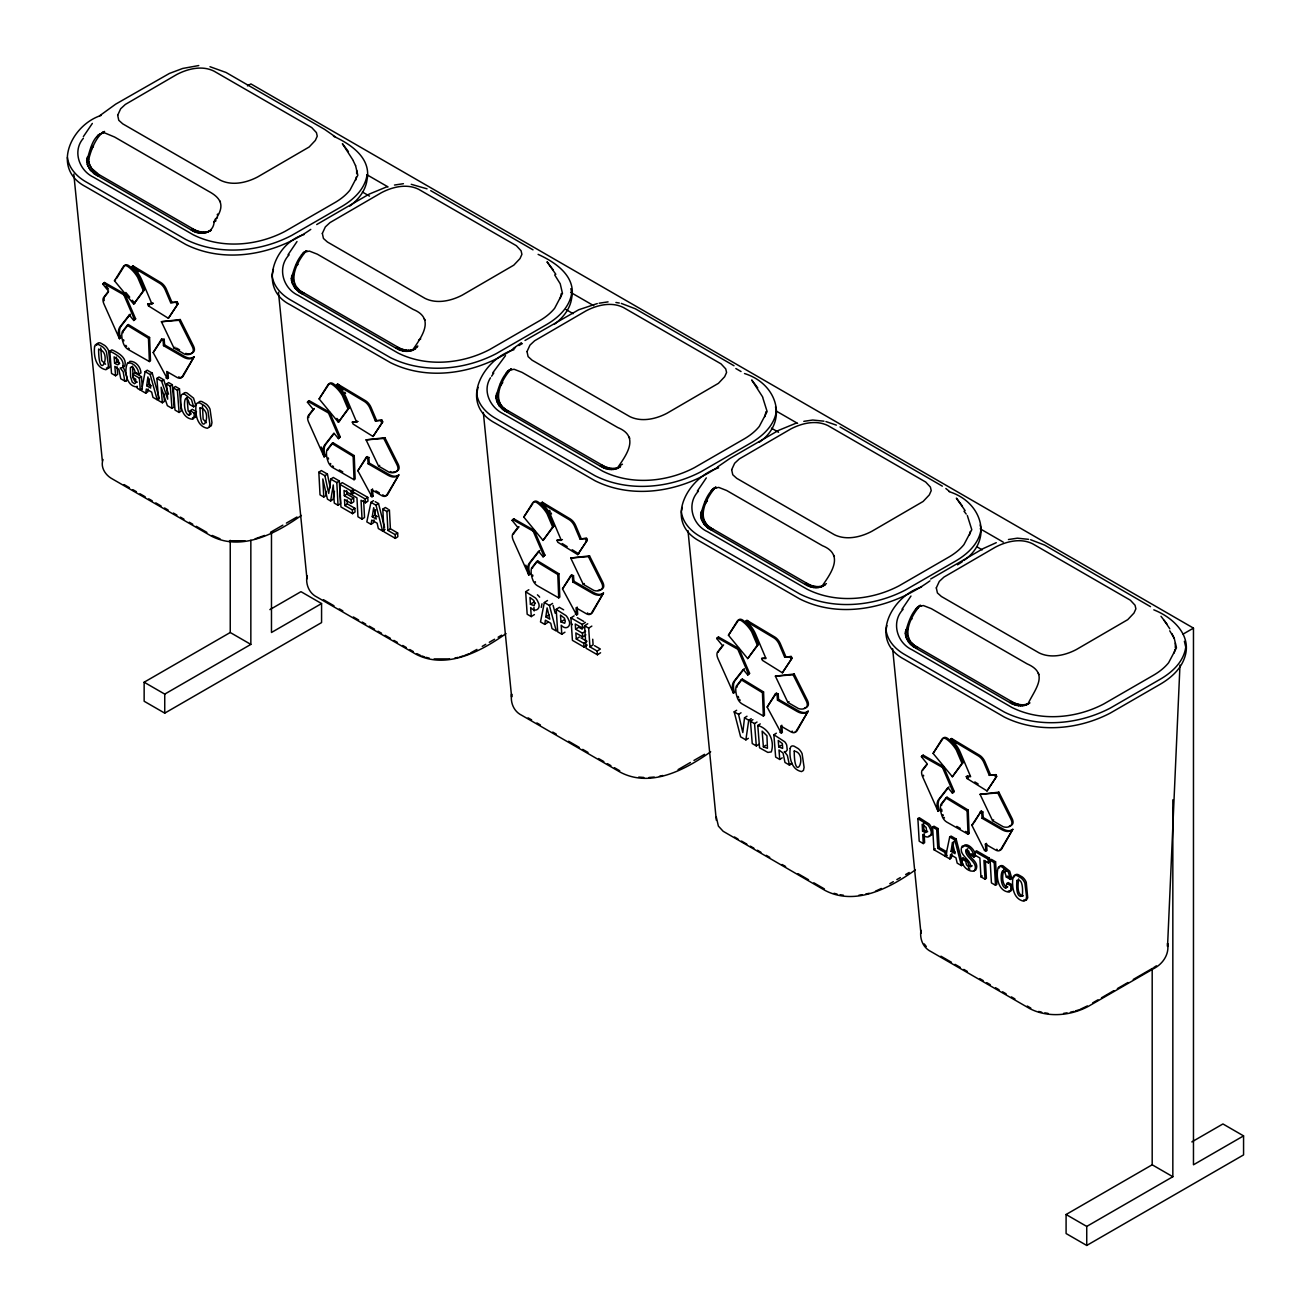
<?xml version="1.0" encoding="UTF-8"?>
<svg xmlns="http://www.w3.org/2000/svg" width="1311" height="1311" viewBox="0 0 1311 1311"><rect width="100%" height="100%" fill="white"/><g stroke="black" fill="none" stroke-linecap="round" stroke-linejoin="round"><path stroke-width="1.5" d="M356.658 173.724L356.69 170.43M915.324 869.93C890.48 887.613 855.69 906.409 825.209 890.513L723.164 831.289L718.395 826.11L716.298 817.114M1175.328 647.995L1175.328 643.062M542 603.797L541.263 607.403M1008.225 891.103L1011.486 890.611L1012.338 884.958L1008.241 882.582L1006.881 883.483L1005.652 888.104C997.884 885.81 1001.62 858.721 1006.34 877.043L1010.437 879.402L1011.797 878.517L1009.716 871.143L1003.013 865.85A7.424 3.999 56.9 0 0 999.506 866.8L999.015 868.161M1012.338 884.958L1010.961 885.843L1010.634 890.513L1009.355 892.119C998.032 891.562 995.721 876.453 998.146 867.685A7.424 3.999 56.9 0 1 1001.653 866.735L1008.356 872.028L1010.437 879.402M1179.982 665.021L1167.544 946.427L1167.56 943.33C1169.609 954.08 1162.923 963.978 1153.533 968.714L1088.212 1006.438C1070.595 1015.828 1047.948 1017.91 1029.872 1008.667L931.105 951.655C923.026 947.771 919.486 938.823 920.961 930.269L920.945 933.366L892.644 648.798M86.657 160.565C90.18 151.404 92.36 133.607 104.733 132.919L114.631 137.049L208.465 191.226C223.116 199.059 224.574 207.4 214.152 221.346C213.824 233.981 199.452 235.98 191.127 229.917L94.408 173.904L90.049 169.758L87.526 165.088L86.657 160.565L88.689 159.401C91.147 149.683 95.408 138.491 103.127 131.854M291.304 278.735C294.057 268.919 297.417 256.497 306.495 250.696C296.614 261.61 285.29 284.176 303.775 292.845L397.626 347.022C402.985 350.299 410.277 351.758 415.931 348.365C410.081 352.954 401.756 351.823 395.791 348.087L299.055 292.074L294.713 287.928L292.189 283.258L291.304 278.735L293.336 277.555M495.968 396.889C498.721 387.089 502.08 374.651 511.143 368.866C501.277 379.78 489.937 402.33 508.439 411.015L602.273 465.192C607.649 468.469 614.941 469.928 620.595 466.519C614.728 471.124 606.419 469.961 600.454 466.241L503.719 410.228L499.36 406.082L496.836 401.412L495.968 396.889L498 395.709M700.631 515.043C703.384 505.243 706.727 492.821 715.806 487.02C705.941 497.934 694.601 520.5 713.102 529.169L806.937 583.346C812.312 586.623 819.604 588.082 825.242 584.673C819.391 589.278 811.067 588.131 805.101 584.395L708.382 528.382L704.023 524.236L701.5 519.566L700.631 515.043L702.663 513.879M905.278 633.197C908.031 623.397 911.391 610.975 920.469 605.174C910.604 616.088 899.264 638.654 917.749 647.323L1011.6 701.5C1016.959 704.777 1024.252 706.236 1029.905 702.843C1024.055 707.399 1015.746 706.301 1009.765 702.565L913.03 646.552L908.687 642.39L906.163 637.736L905.278 633.197L907.31 632.033M187.014 397.741L188.161 410.933L191.209 413.883L189.112 415.308C181.459 413.047 184.572 386.401 189.587 404.444L193.651 406.787L195.749 405.378L193.553 398.118L186.85 392.874A7.374 3.884 55.9 0 0 183.425 393.792M100.718 347.907L101.701 360.607L105.552 364.196M746.991 716.232L744.517 717.805L742.813 732.57L738.552 714.364L734.176 711.84L736.651 710.267M146.734 385.762L147.914 376.912L150.683 388.04L146.734 385.762L148.831 384.352L149.536 379.043M145.75 393.185L146.308 389.023L151.666 392.12L152.961 397.348L157.205 399.789L159.286 398.38L152.24 373.111L147.225 370.21L145.128 371.619L141.506 390.744L145.75 393.185L147.832 391.76L148.209 389.006M132.477 366.146L133.296 378.404L134.951 381.452L137.311 382.14M545.835 616.858L547.113 607.894L549.801 619.153L545.835 616.858L548.998 614.826M326.062 491.379L326.259 495.394L323.768 497.033L322.817 478.941L327.439 499.147L330.618 500.982L333.273 484.972L334.272 503.096L338.025 505.259L340.516 503.621L339.32 480.957L333.273 477.466L330.782 479.105L328.7 493.428L324.899 475.713L318.835 472.206L321.326 470.567L327.406 474.074L330.306 487.823M544.753 624.38L545.376 620.169L550.767 623.282L552.029 628.575L556.29 631.033L549.407 605.453L544.344 602.536L540.493 621.922L544.753 624.38L547.916 622.348M734.176 711.84L740.617 736.848L745.861 739.879L748.745 720.247L751.219 718.674M951.065 851.363L952.442 842.334L955.031 853.658L951.065 851.363L952.425 850.478L953.802 841.449M372.258 516.747L373.684 507.701L376.241 519.041L372.258 516.747L374.766 515.108L375.618 509.684M949.901 858.934L950.573 854.706L951.933 853.805L951.278 858.049L949.901 858.934L945.641 856.476L949.705 836.975L951.081 836.09L956.129 839.007L962.798 864.703L961.438 865.588L957.177 863.13L955.965 857.82L950.573 854.706M373.471 500.671L370.98 502.326L366.818 521.893L371.062 524.351L371.75 520.09L377.142 523.204L378.338 528.546L382.599 531.004L385.09 529.349M374.028 519.861L373.569 522.696L371.062 524.351M334.436 491.33L333.109 499.344L330.618 500.982M962.766 847.316C965.584 840.122 975.859 850.118 975.286 855.509M217.626 214.054L217.2 214.857M303.742 252.286L309.396 251.089L317.328 254.187L413.129 309.396C435.531 318.475 421.634 337.058 412.326 350.398M508.389 370.456L514.059 369.243L521.991 372.34L617.792 427.55C640.178 436.645 626.297 455.212 616.989 468.551M713.053 488.61L718.723 487.397L726.638 490.494L822.439 545.704C844.743 554.684 830.928 573.431 821.653 586.705M917.716 606.764L923.37 605.551L931.302 608.648L1027.103 663.858C1049.406 673.493 1035.329 688.717 1027.873 704.007M355.56 180.328L356.297 177.001M560.223 298.498L561.321 293.533M764.87 416.652L765.968 411.687M969.534 534.806L970.271 531.463M1174.197 652.976L1174.935 649.633M367.047 174.969C364.95 189.03 353.691 199.501 342.007 206.368L291.697 235.423C259.611 252.22 218.691 255.891 185.736 239.454L85.477 181.573C76.628 176.379 68.811 168.054 67.435 157.517M571.711 293.123C569.613 307.2 558.355 317.672 546.671 324.522L496.361 353.577C464.274 370.374 423.338 374.061 390.399 357.624L290.141 299.727C281.291 294.533 273.458 286.208 272.098 275.687M776.374 411.277C774.277 425.354 763.002 435.826 751.318 442.692L701.008 471.731C668.938 488.528 628.002 492.215 595.063 475.778L494.804 417.898C485.955 412.703 478.122 404.378 476.745 393.841M981.038 529.431C979.006 543.557 967.633 553.963 955.981 560.846L905.672 589.884C873.601 606.698 832.665 610.369 799.726 593.932L699.451 536.052C690.602 530.857 682.785 522.532 681.409 511.995M103.028 459.505C100.128 467.388 105.617 475.418 112.467 479.007L211.235 536.035C241.716 551.931 276.49 533.135 301.35 515.452M272.098 274.966L273.409 269.197M476.762 393.12L478.056 387.351M681.409 511.274L682.277 507.439M886.072 629.444L886.941 625.593M220.428 201.894L219.625 200.714M425.092 320.064L424.272 318.868M629.755 438.218L628.936 437.022M834.419 556.372L833.599 555.192M1039.066 674.542L1038.263 673.346M96.686 345.301L97.145 343.974A7.374 3.884 55.9 0 1 100.57 343.056L104.683 345.432A7.374 3.884 55.9 0 1 108.567 350.561L110.321 365.851L109.075 368.014L106.42 367.998M1014.255 876.961L1014.747 875.601A7.424 3.999 56.9 0 1 1018.254 874.65L1022.383 877.026A7.424 3.999 56.9 0 1 1026.251 882.237L1027.726 897.789L1026.415 900.002L1023.711 900.018M202.451 405.82L203.139 419.176L206.384 422.732M490.478 377.814C482.169 390.662 490.052 407.229 502.818 413.522L602.634 471.141C631.165 485.447 666.66 482.235 694.437 467.65L744.238 438.89A76.562 44.197 0 0 0 759.298 426.419L767.132 411.556L762.658 397.331M128.478 363.213L129.855 361.295C135.787 360.984 140.719 367.178 140.949 372.881L138.851 374.291L134.967 372.045C135.033 370.013 132.542 364.9 130.379 367.555L130.592 376.831L132.198 382.058L134.443 383.73L135.77 382.812L135.721 379.125L133.05 377.568L132.788 374.274L134.886 372.865L141.457 376.667L142.227 386.63M1018.614 878.911C1018.073 883.745 1016.418 895.56 1023.367 895.839M167.284 378.666L153.19 352.577L161.532 339.139L164.17 339.287L164.596 344.908L184.196 356.231A18.747 9.882 56 0 0 194.175 356.69L181.983 376.994A8.505 4.49 56 0 1 176.969 377.388L166.743 371.488L167.284 378.666L168.382 377.929L167.972 372.537M194.175 356.69L183.098 376.241A8.505 4.49 56 0 1 178.607 376.929M417.078 347.317L417.799 346.038L415.767 347.218M371.947 496.82L357.854 470.731L366.195 457.31L368.833 457.441L369.26 463.062L388.859 474.385A18.747 9.882 56 0 0 398.823 474.844L386.647 495.148A8.505 4.49 56 0 1 381.632 495.558L371.39 489.642L371.947 496.82L373.045 496.082L372.504 488.905M398.823 474.844L387.745 494.394A8.505 4.49 56 0 1 384.811 495.607M576.594 614.99L562.517 588.885L570.842 575.463L573.481 575.611L573.907 581.232L593.522 592.539A18.747 9.882 56 0 0 603.486 593.014L591.31 613.302A8.505 4.49 56 0 1 586.296 613.712L576.053 607.796L576.594 614.99L577.709 614.236L577.151 607.059M603.486 593.014L592.408 612.565A8.505 4.49 56 0 1 589.458 613.761M781.258 733.144L767.164 707.055L775.506 693.617L778.144 693.765L778.57 699.386L798.186 710.709A18.747 9.882 56 0 0 808.15 711.168L795.957 731.456A8.505 4.49 56 0 1 790.943 731.866L780.717 725.966L781.258 733.144L782.356 732.39L781.815 725.212M808.15 711.168L797.072 730.719A8.505 4.49 56 0 1 795.056 731.964M1012.797 829.322L1000.621 849.626A8.505 4.49 56 0 1 995.606 850.02L985.38 844.12L986.478 843.383L987.019 850.56L984.561 850.511L971.828 825.209L981.267 811.034L982.808 811.919L983.234 817.54L1002.833 828.863A18.747 9.882 56 0 0 1012.797 829.322L1001.735 848.872A8.505 4.49 56 0 1 999.703 850.134M571.776 625.019L572.268 624.183M83.363 136.623L92.344 123.414M288.027 254.776L296.991 241.568M492.69 372.947L505.489 355.642M697.337 491.101L706.318 477.892M902.001 609.254L910.981 596.046M147.651 303.988L153.108 303.316L147.651 303.988L148.471 305.889L168.382 318.311L178.05 303.71L177.329 302.038L170.676 302.694L165.268 289.944A8.505 4.49 56 0 0 159.795 283.34L131.87 266.657L132.968 265.92L160.909 282.602A8.505 4.49 56 0 1 166.366 289.207L171.774 301.94M178.05 303.71L168.382 318.311M352.315 422.142L357.756 421.47L352.315 422.142L353.118 424.059L373.045 436.465L382.697 421.88L381.993 420.192L375.323 420.847L369.915 408.114A8.505 4.49 56 0 0 364.458 401.494L336.534 384.811L337.632 384.074L365.572 400.756A8.505 4.49 56 0 1 371.029 407.36L376.437 420.094M382.697 421.88L373.045 436.465M562.419 539.624L556.962 540.296L557.781 542.213L577.709 554.619L587.361 540.034L586.64 538.346L579.986 539.001L574.579 526.268A8.505 4.49 56 0 0 569.121 519.648L541.197 502.982L542.295 502.228L570.219 518.91A8.505 4.49 56 0 1 575.676 525.514L581.084 538.264M577.709 554.619L587.361 540.034M765.624 657.761L761.625 658.466L762.445 660.367L782.372 672.789L792.024 658.188L791.303 656.516L784.65 657.155L779.242 644.422A8.505 4.49 56 0 0 773.785 637.818L745.844 621.135L746.959 620.398L774.883 637.064A8.505 4.49 56 0 1 780.34 643.685L785.748 656.418M792.024 658.188L782.372 672.789M970.287 775.915L966.289 776.62L967.092 778.537L987.019 790.943L996.671 776.341L995.967 774.67L989.297 775.325L983.905 762.576A8.505 4.49 56 0 0 978.432 755.972L950.508 739.289L951.606 738.552L979.546 755.234A8.505 4.49 56 0 1 985.003 761.838L990.411 774.572M996.671 776.341L987.019 790.943M161.597 340.073L153.19 352.577M367.293 456.556L357.854 470.731M571.957 574.726L562.517 588.885M776.604 692.88L767.164 707.055M973.975 822.784L981.267 811.034M114.467 280.767L123.414 266.428A6.67 3.523 56 0 1 127.855 266.51A20.943 11.045 56 0 1 137.688 277.375L143.341 290.665L133.722 304.103L114.467 280.767L115.581 280.013M116.564 278.424L124.512 265.691A6.67 3.523 56 0 1 128.953 265.756A20.943 11.045 56 0 1 138.802 276.621L144.439 289.911L133.722 304.103M319.13 398.921L328.061 384.582A6.67 3.523 56 0 1 332.502 384.664A20.943 11.045 56 0 1 342.351 395.529L347.989 408.819L338.385 422.257L319.13 398.921L329.176 383.844A6.67 3.523 56 0 1 333.617 383.91A20.943 11.045 56 0 1 343.466 394.791L349.103 408.065L338.385 422.257M523.794 517.075L532.725 502.752A6.67 3.523 56 0 1 537.166 502.818A20.943 11.045 56 0 1 547.015 513.683L552.652 526.973L543.049 540.411L523.794 517.075L532.84 503.604M728.457 635.245L737.388 620.906A6.67 3.523 56 0 1 741.829 620.972A20.943 11.045 56 0 1 751.678 631.836L757.316 645.127L747.712 658.581L728.457 635.245L738.486 620.169A6.67 3.523 56 0 1 742.927 620.234A20.943 11.045 56 0 1 752.776 631.099L758.413 644.389L747.712 658.581M933.104 753.399L942.035 739.06A6.67 3.523 56 0 1 946.476 739.142A20.943 11.045 56 0 1 956.325 750.007L961.979 763.297L952.36 776.735L933.104 753.399L943.15 738.322A6.67 3.523 56 0 1 947.591 738.388A20.943 11.045 56 0 1 957.44 749.253L963.077 762.543L952.36 776.735M83.363 138.294C72.22 150.896 79.152 170.512 93.507 177.198L193.323 234.833C221.838 249.123 257.349 245.927 285.126 231.326L334.928 202.582A76.562 44.197 0 0 0 349.988 190.095L357.821 175.248L355.576 165.612M289.125 254.842C276.883 267.428 282.897 288.371 298.154 295.352L397.97 352.987C426.501 367.277 461.996 364.081 489.79 349.48L539.575 320.736A76.562 44.197 0 0 0 554.651 308.265L562.468 293.402L560.223 283.766L554.668 274.884M491.592 376.208L493.788 373.012M698.452 491.166C686.21 503.752 692.224 524.695 707.481 531.676L807.297 589.311C835.828 603.601 871.323 600.405 899.1 585.804L948.902 557.044A76.562 44.197 0 0 0 963.962 544.573L971.795 529.71L967.321 515.485M903.115 609.32C890.857 621.906 896.871 642.849 912.145 649.83L1011.945 707.465C1040.475 721.755 1075.97 718.559 1103.764 703.958L1153.549 675.214A76.562 44.197 0 0 0 1168.625 662.727L1176.459 647.88L1174.214 638.244L1169.756 630.804M91.278 149.323L93.425 146.209L91.18 147.504M500.589 385.631L502.736 382.533L500.491 383.828M705.252 503.801L707.399 500.687L705.154 501.982M533.823 501.998A6.67 3.523 56 0 1 538.264 502.08A20.943 11.045 56 0 1 548.113 512.945L553.75 526.235L543.049 540.411M102.782 284.077L104.519 282.504L124.955 294.074L135.607 318.802L133.771 320.49L129.265 314.968L130.363 314.214L121.054 326.177A18.747 9.882 56 0 0 120.563 337.959L119.465 338.713L103.946 304.005A8.505 4.49 56 0 1 103.667 297.384L108.534 291.14L102.782 284.077L104.519 282.504M108.42 291.96L104.782 296.647A8.505 4.49 56 0 0 104.552 296.991M129.265 314.968L119.957 326.931A18.747 9.882 56 0 0 119.465 338.713M127.282 325.325L122.202 331.83A20.943 11.045 56 0 0 123.562 343.826A6.67 3.523 56 0 0 128.167 349.463L149.388 361.541L150.486 360.804L149.585 337.468L128.38 324.571L127.282 325.325L148.471 338.205L149.388 361.541M128.38 324.571L123.316 331.093A20.943 11.045 56 0 0 122.988 332.748M133.771 320.49L135.607 318.802M324.128 456.867L308.593 422.158A8.505 4.49 56 0 1 308.331 415.554L313.198 409.294L307.429 402.231L309.183 400.674L329.602 412.228L340.254 436.973L338.418 438.644L333.928 433.122L324.62 445.084A18.747 9.882 56 0 0 324.128 456.867L325.226 456.13A18.747 9.882 56 0 1 325.718 444.347L333.863 433.875M309.183 400.674L307.429 402.231M331.929 443.479L326.865 450.001A20.943 11.045 56 0 0 328.209 461.98A6.67 3.523 56 0 0 332.814 467.634L354.052 479.711L355.15 478.957L354.232 455.622L333.043 442.741L331.929 443.479L353.134 456.359L354.052 479.711M333.043 442.741L327.963 449.247A20.943 11.045 56 0 0 327.783 450.05M338.418 438.644L340.254 436.973M528.775 575.021L513.256 540.329A8.505 4.49 56 0 1 512.994 533.708L517.845 527.464L512.093 520.401L513.83 518.828L534.265 530.398L544.917 555.127L543.082 556.814L538.575 551.275L529.267 563.238A18.747 9.882 56 0 0 528.775 575.021L529.89 574.284A18.747 9.882 56 0 1 530.381 562.501L539.69 550.538M513.83 518.828L512.093 520.401M536.592 561.632L531.529 568.155A20.943 11.045 56 0 0 532.872 580.134A6.67 3.523 56 0 0 537.477 585.788L558.715 597.865L559.813 597.111L558.896 573.776L537.69 560.895L536.592 561.632L557.798 574.529L558.715 597.865M537.69 560.895L532.627 567.401A20.943 11.045 56 0 0 532.446 568.22M543.082 556.814L544.917 555.127M733.439 693.191L717.92 658.483A8.505 4.49 56 0 1 717.658 651.862L722.508 645.618L716.756 638.555L718.494 636.982L738.929 648.552L749.581 673.28L747.745 674.968L743.239 669.446L733.931 681.409A18.747 9.882 56 0 0 733.439 693.191L734.537 692.437A18.747 9.882 56 0 1 735.029 680.655L744.337 668.692M718.494 636.982L716.756 638.555M723.606 644.881L718.756 651.125A8.505 4.49 56 0 0 718.182 652.321M741.256 679.803L736.192 686.308A20.943 11.045 56 0 0 737.536 698.304A6.67 3.523 56 0 0 742.141 703.941L763.363 716.019L764.477 715.282L763.559 691.946L742.354 679.049L741.256 679.803L762.445 692.683L763.363 716.019M742.354 679.049L737.29 685.571A20.943 11.045 56 0 0 736.962 687.226M747.745 674.968L749.581 673.28M938.102 811.345L922.567 776.636A8.505 4.49 56 0 1 922.305 770.016L927.172 763.772L921.404 756.709L923.157 755.152L943.592 766.706L954.244 791.451L952.409 793.122L947.902 787.6L938.594 799.563A18.747 9.882 56 0 0 938.102 811.345L939.2 810.608A18.747 9.882 56 0 1 939.692 798.825L949 786.862M923.157 755.152L921.404 756.709M927.057 764.592L923.419 769.278A8.505 4.49 56 0 0 922.993 770.032M945.919 797.957L940.839 804.462A20.943 11.045 56 0 0 942.199 816.458A6.67 3.523 56 0 0 946.788 822.095L968.026 834.173L969.124 833.435L968.223 810.1L947.017 797.203L945.919 797.957L967.108 810.837L968.026 834.173M947.017 797.203L941.953 803.725A20.943 11.045 56 0 0 941.626 805.38M952.409 793.122L954.244 791.451M306.315 251.286L307.2 251.253M510.979 369.44L511.864 369.407M715.527 487.643L716.527 487.577M920.191 605.797L921.174 605.731M972.205 865.834L970.927 866.424L968.714 865.063L967.108 860.377L963.011 858.017L961.651 858.902C961.307 865.276 968.042 872.634 974.368 870.93C979.284 861.917 964.437 857.869 965.814 849.856L968.665 850.937L970.025 854.756L973.958 857.017L975.318 856.132L975.204 851.691L976.58 850.806L989.526 858.279L989.739 862.015L988.379 862.917L983.938 860.36L985.036 879.206L986.396 878.321L985.413 861.343M1003.767 869.75C1002.391 874.748 1001.325 884.286 1007.012 887.219L1007.782 886.859M99.587 115.81L115.696 104.143L169.398 73.449L182.721 68.451L198.748 65.55M349.791 206.056C358.28 199.714 365.556 190.767 367.014 179.968C371.587 157.943 350.578 144.046 333.453 136.213M554.455 324.21C562.927 317.868 570.219 308.921 571.678 298.138C576.25 276.097 555.241 262.2 538.116 254.367M759.118 442.364C788.861 421.962 777.767 383.713 744.501 373.537M963.765 560.534C993.525 540.116 982.414 501.867 949.148 491.691M513.273 348.529L521.368 342.712M717.936 466.683L729.67 458.621L778.603 430.369L796.695 422.929M115.581 375.765L111.517 373.422L109.813 351.233L111.894 349.824C117.974 352.593 127.593 357.837 124.676 366.146L123.726 366.703C120.12 362.573 131.362 381.206 125.184 381.304L120.776 378.764L118.908 369.44L114.86 366.392L115.581 375.765L117.679 374.356L117.089 366.851M114.614 363.278L114.123 356.871L118.219 359.968L119.022 364.114L117.597 364.819L114.614 363.278L116.712 361.869L116.335 357.067M127.265 379.715L125.184 381.304L124.66 380.37L123.168 371.783L120.186 367.981L122.578 367.572C125.495 359.247 115.876 354.003 109.813 351.233M142.391 388.63L140.293 390.039L139.376 378.076L141.457 376.667M145.128 371.619L150.159 374.52L152.24 373.111M163.842 393.579L164.432 401.346L162.351 402.772L158.631 400.625L156.91 378.42L159.008 377.011L163.678 379.715L168.545 394.136M156.91 378.42L161.597 381.124L163.678 379.715M161.597 381.124L167.677 399.167L166.563 383.992L168.644 382.583L172.364 384.729L174.084 406.918L171.987 408.344L167.366 405.673L161.138 387.22L162.351 402.772M171.987 408.344L170.283 386.139L172.364 384.729M173.314 387.892L175.395 386.483L179.46 388.826L181.18 411.015L179.099 412.441L175.018 410.081L173.314 387.892L177.378 390.236L179.099 412.441M177.378 390.236L179.46 388.826M189.112 415.308L190.226 410.769L192.324 409.343L196.388 411.703L195.667 417.259L192.471 417.701M193.651 406.787L191.455 399.544L184.769 394.3A7.374 3.884 55.9 0 0 181.344 395.201C179.148 403.952 181.737 418.635 192.832 419.274L194.061 417.685L194.29 413.112L196.388 411.703M103.422 283.258L123.84 294.828L124.955 294.074M143.341 290.665L144.439 289.911M148.471 305.889L149.569 305.152M170.676 302.694L177.329 302.038M161.417 321.703L179.115 320.277L192.307 346.579A6.67 3.523 56 0 1 192.75 352.331A20.943 11.045 56 0 1 184.605 354.134L173.921 347.972L161.417 321.703L180.23 319.54L193.422 345.842A6.67 3.523 56 0 1 193.848 351.577A20.943 11.045 56 0 1 185.703 353.396M148.471 338.205L149.585 337.468M179.115 320.277L180.23 319.54M193.061 357.428A18.747 9.882 56 0 1 183.098 356.969L163.498 345.645L163.072 340.041L164.17 339.287M163.498 345.645L164.596 344.908M173.921 347.972L175.035 347.235M165.923 377.879L168.382 377.929M313.198 409.294L314.296 408.557L309.445 414.8A8.505 4.49 56 0 0 308.872 416.013M308.069 401.412L328.504 412.981L329.602 412.228M347.989 408.819L349.103 408.065M375.323 420.847L381.993 420.192M366.08 439.857L383.779 438.448L396.971 464.75A6.67 3.523 56 0 1 397.413 470.485A20.943 11.045 56 0 1 389.269 472.288L378.584 466.126L366.08 439.857L384.893 437.694L398.085 463.996A6.67 3.523 56 0 1 398.511 469.748A20.943 11.045 56 0 1 392.841 472.026M353.134 456.359L354.232 455.622M383.779 438.448L384.893 437.694M397.725 475.598A18.747 9.882 56 0 1 387.761 475.123L368.145 463.815L367.719 458.195L368.833 457.441M368.145 463.815L369.26 463.062M378.584 466.126L379.682 465.389M370.587 496.05L373.045 496.082M517.845 527.464L518.959 526.711L514.092 532.954A8.505 4.49 56 0 0 513.535 534.167M512.732 519.566L533.167 531.135L534.265 530.398M552.652 526.973L553.75 526.235M579.986 539.001L586.64 538.346M570.727 558.011L588.442 556.601L601.634 582.903A6.67 3.523 56 0 1 602.06 588.639A20.943 11.045 56 0 1 593.916 590.458L583.248 584.296L570.727 558.011L589.54 555.864L602.732 582.166A6.67 3.523 56 0 1 603.175 587.902A20.943 11.045 56 0 1 598.275 590.196M557.798 574.529L558.896 573.776M588.442 556.601L589.54 555.864M602.388 593.752A18.747 9.882 56 0 1 592.408 593.293L572.809 581.969L572.383 576.348L573.481 575.611M572.809 581.969L573.907 581.232M583.248 584.296L584.345 583.542M575.25 614.203L576.348 613.466M717.396 637.736L737.814 649.289L738.929 648.552M757.316 645.127L758.413 644.389M784.65 657.155L791.303 656.516M775.391 676.165L793.106 674.755L806.298 701.057A6.67 3.523 56 0 1 806.724 706.809A20.943 11.045 56 0 1 798.579 708.612L787.895 702.45L775.391 676.165L794.204 674.018L807.396 700.32A6.67 3.523 56 0 1 807.822 706.055A20.943 11.045 56 0 1 804.397 708.186M762.445 692.683L763.559 691.946M793.106 674.755L794.204 674.018M807.035 711.906A18.747 9.882 56 0 1 797.072 711.447L777.472 700.123L777.046 694.502L778.144 693.765M777.472 700.123L778.57 699.386M787.895 702.45L789.009 701.696M779.914 732.357L781.012 731.62M922.059 755.89L942.478 767.459L943.592 766.706M961.979 763.297L963.077 762.543M967.092 778.537L968.206 777.784L967.387 775.866M989.297 775.325L995.967 774.67M980.054 794.335L997.753 792.909L1010.945 819.228A6.67 3.523 56 0 1 1011.387 824.963A20.943 11.045 56 0 1 1003.243 826.766L992.558 820.604L980.054 794.335L998.867 792.172L1012.059 818.474A6.67 3.523 56 0 1 1012.485 824.226A20.943 11.045 56 0 1 1009.06 826.34M967.108 810.837L968.223 810.1M997.753 792.909L998.867 792.172M1011.699 830.076A18.747 9.882 56 0 1 1001.735 829.601L982.119 818.293L981.71 812.673L982.808 811.919M971.828 825.209L972.926 824.472M982.119 818.293L983.234 817.54M992.558 820.604L993.656 819.867M984.561 850.511L985.675 849.774M324.899 475.713L327.406 474.074M338.025 505.259L336.829 482.595L339.32 480.957M347.12 499.852L347.333 503.916L354.855 508.258L355.052 512.011L352.561 513.65L340.942 506.947L339.746 484.283L342.253 482.645L353.577 489.183L351.069 490.822L351.282 494.575L353.773 492.936M346.809 494.067L353.626 498L353.823 501.752L351.332 503.408L351.135 499.655L344.318 495.722L346.809 494.067L346.628 490.527M362.049 519.14L357.952 516.78L356.953 497.852L352.528 495.296L352.331 491.559L354.822 489.904L367.768 497.377L367.965 501.13L365.474 502.785L361.049 500.228L362.049 519.14L364.54 517.484L363.639 500.474M351.135 499.655L353.626 498M352.561 513.65L352.364 509.913L344.842 505.554L347.333 503.916M365.474 502.785L365.277 499.032L367.768 497.377M352.364 509.913L354.855 508.258M370.98 502.326L376.028 505.243L378.535 503.588L384.582 527.366M395.348 538.362L395.152 534.609L387.909 530.431L386.909 511.519L389.4 509.864L390.399 528.775L397.643 532.971L397.839 536.707L395.348 538.362L384.008 531.824L382.812 509.16L385.319 507.504L388.04 509.078M387.909 530.431L390.399 528.775M395.152 534.609L397.643 532.971M924.124 833.649L924.632 842.678L923.272 843.563L919.191 841.203L917.88 818.588L919.24 817.703L929.073 823.947A6.768 3.654 56.9 0 1 931.498 827.815L932.072 834.599L928.925 836.025M922.567 831.174L922.157 824.308L926.107 827.438L926.811 831.813L925.468 832.665L922.567 831.174L923.927 830.289L923.534 823.423M932.613 827.11L933.989 826.209L938.07 828.568L939.151 847.43L946.395 851.609L946.608 855.362L945.247 856.247L933.924 849.708L932.613 827.11L936.71 829.47L937.791 848.332L945.034 852.511L945.247 856.247M936.71 829.47L938.07 828.568M933.924 849.708L935.284 848.823M937.791 848.332L939.151 847.43M949.705 836.975L954.769 839.892L956.129 839.007M945.034 852.511L946.395 851.609M945.641 856.476L947.017 855.591M970.025 854.756L971.402 853.871L975.318 856.132M973.958 857.017C974.04 851.413 967.813 843.989 962.094 846.185C957.8 855.067 970.828 858.951 970.845 866.718L968.682 866.964L966.469 864.768L965.748 861.261L967.108 860.377M988.379 862.917L988.15 859.164L989.526 858.279M990.116 860.295L991.477 859.41L995.573 861.769L996.868 884.368L995.508 885.269L991.427 882.909L990.116 860.295L994.213 862.654L995.508 885.269M994.213 862.654L995.573 861.769M985.036 879.206L980.939 876.846L982.3 875.961M1004.832 871.881L1006.192 870.979M1006.34 877.043L1007.717 876.158L1011.797 878.517M1005.652 888.104L1007.012 887.219M957.538 564.828L962.208 561.813M1153.909 967.436L1156.4 965.83M534.429 614.564L531.266 616.596L527.169 614.236L525.662 591.753L528.825 589.721M530.431 604.273L529.972 597.455L533.921 600.585L534.757 603.535L534.167 605.649L530.431 604.273L533.593 602.241L535.412 603.289M544.344 602.536L547.506 600.504M549.407 605.453L552.57 603.421M564.959 632.181L561.796 634.213L557.699 631.853L556.192 609.369L559.355 607.337L563.648 609.828M560.961 621.906L560.502 615.072L564.451 618.202L565.287 621.152L564.697 623.266L560.961 621.906L564.123 619.874M587.213 645.028L584.05 647.06L572.432 640.358L570.924 617.874L574.087 615.859M585.673 626.117L582.51 628.149L582.248 624.429L585.411 622.397M585.853 634.868L582.674 636.9L582.428 633.164L575.611 629.231L578.79 627.215L582.182 629.182M600.585 652.763L597.423 654.779L586.099 648.24L584.575 625.773L587.738 623.741M597.423 654.779L597.177 651.059L589.934 646.88L588.672 628.133L591.835 626.101M582.428 633.164L585.591 631.148M584.05 647.06L583.805 643.34L576.283 638.998L579.446 636.966M583.805 643.34L586.967 641.308L580.937 637.834M589.934 646.88L593.096 644.848L592.719 639.227M597.177 651.059L600.34 649.027L594.538 645.684M738.552 714.364L741.026 712.791M758.79 744.353L756.316 745.91L752.235 743.55L750.449 721.23L752.924 719.657M756.316 745.91L754.546 723.59L757.021 722.033M757.791 725.458C769.115 728.621 774.867 741.141 771.294 751.908L767.869 752.416L759.561 747.794L757.791 725.458L760.265 723.901M745.861 739.879L748.335 738.322M782.225 757.873L779.75 759.446L775.653 757.086L773.883 734.75L776.358 733.193M763.395 746.844L762.133 731.145L766.935 735.75L767.443 748.286L763.395 746.844L765.87 745.271M778.75 746.877L778.242 740.436L782.356 743.55L782.667 748.401L778.75 746.877L781.225 745.303M791.877 763.461L789.402 765.018L791.86 763.264M316.705 224.542L369.292 194.061L387.384 186.604M930.679 579.02L983.266 548.539L996.278 542.672M101.16 115.401C70.974 125.119 50.982 168.496 85.477 186.572L185.736 244.452C225.771 264.412 275.228 254.383 310.773 229.392M97.899 135.18L100.652 133.591M104.569 131.444L101.668 133.132L102.537 133.099M96.785 136.688L99.538 135.099M87.083 157.435L89.132 156.271M86.755 158.926L88.787 157.762M86.772 162.417L88.804 161.237L88.689 159.401M87.214 164.301L89.164 163.17L88.804 161.237M87.984 166.153L89.885 165.055L89.164 163.17M88.935 167.955L90.803 166.874L89.885 165.055M89.984 169.676L91.852 168.595L99.128 174.691L192.963 228.868C198.322 232.145 205.63 233.604 211.268 230.195L207.679 232.227M91.311 171.135L93.147 170.069M92.671 172.446L94.507 171.38M94.015 173.609L95.834 172.544M247.435 85.903L250.876 83.904L1193.469 628.116L1193.469 1164.791L1243.565 1135.883L1243.565 1154.909L1086.737 1245.45L1066.089 1233.536L1066.089 1214.51L1152.189 1164.791L1172.837 1176.721L1172.837 799.808M95.392 174.592L97.227 173.527M97.293 175.74L99.128 174.691M191.127 229.917L192.963 228.868M193.061 230.982L194.897 229.917M215.201 219.134L217.446 217.839M194.569 231.67L196.404 230.605M196.257 232.244L198.092 231.195M213.873 222.051L216.053 220.789M198.027 232.735L199.846 231.686M199.862 233.129L201.73 232.031M201.943 233.211L203.828 232.129M203.975 233.129L205.876 232.031M205.876 232.817L207.826 231.703M304.07 234.554C274.163 243.371 257.431 288.469 290.141 304.726L390.399 362.606C430.434 382.566 479.875 372.537 515.42 347.562M302.562 253.351L305.316 251.761M301.448 254.842L304.201 253.269M295.844 265.658L298.089 264.363M291.747 275.605L293.779 274.425M291.403 277.096L293.435 275.916M291.435 280.57L293.467 279.39M291.878 282.455L293.811 281.341M292.648 284.307L294.549 283.209M293.598 286.109L295.467 285.028M294.647 287.83L296.515 286.748M295.975 289.289L297.81 288.24M297.335 290.6L299.17 289.551M298.662 291.763L300.498 290.698M300.055 292.746L301.874 291.681M301.956 293.91L303.775 292.845M395.791 348.087L397.626 347.022M397.725 349.136L399.544 348.07M399.232 349.824L401.068 348.775M400.904 350.414L402.739 349.349M418.537 340.204L420.716 338.943M402.674 350.906L404.509 349.84M404.509 351.282L406.394 350.201M406.607 351.364L408.475 350.283M408.639 351.282L410.54 350.184M410.54 350.987L412.49 349.857M525.023 340.467L578.725 309.757L597.292 303.562M518.894 345.563L522.368 343.548M513.945 349.709C482.874 359.067 458.276 403.264 494.804 422.879L595.063 480.776C634.409 500.36 683.178 491.15 718.346 466.716M507.226 371.505L509.979 369.915M506.112 373.012L508.848 371.423M496.41 393.759L498.442 392.579M496.066 395.25L498.098 394.07M496.082 398.724L498.114 397.561M496.525 400.609L498.475 399.494M270.508 532.282L282.865 525.154M286.388 523.105L296.974 516.993M497.295 402.461L499.196 401.363M498.246 404.263L500.13 403.182M499.294 405.984L501.179 404.902M500.638 407.459L502.474 406.394M501.998 408.753L503.817 407.705M503.326 409.917L505.161 408.868M504.702 410.9L506.538 409.851M506.62 412.064L508.439 411.015M269.886 609.615L300.973 591.671L321.572 603.568L321.572 622.594L164.744 713.135L144.144 701.254L144.144 682.212L230.244 632.508L250.843 644.406L250.843 540.23M144.144 682.212L164.744 694.109L250.843 644.406M321.572 603.568L271.475 632.492L271.475 532.61M600.454 466.241L602.273 465.192M602.388 467.29L604.207 466.241M603.896 467.978L605.731 466.929M605.567 468.568L607.403 467.503M607.337 469.059L609.173 467.994M609.173 469.436L611.057 468.355M611.27 469.535L613.138 468.453M613.286 469.453L615.203 468.338M620.431 465.372L622.463 464.192M615.203 469.141L617.137 468.011M718.592 467.863C687.521 477.22 662.94 521.417 699.451 541.05L799.726 598.93C841.777 620.021 893.233 607.37 929.941 580.871M711.889 489.659L714.626 488.069M710.775 491.166L713.512 489.577M701.074 511.913L703.106 510.749M700.73 513.404L702.762 512.24M700.746 516.895L702.778 515.715M701.188 518.779L703.138 517.648M476.942 649.42L470.616 652.894M482.235 646.356L485.758 644.324M489.282 642.292L494.575 639.227M498.114 637.195L501.638 635.163M506.013 633.606C481.153 651.288 446.379 670.085 415.882 654.189L317.131 597.177C309.052 593.293 305.512 584.345 306.971 575.791L306.971 578.888L278.473 292.287M701.959 520.614L703.86 519.517M702.909 522.433L704.777 521.352M704.023 524.236L705.842 523.073M705.302 525.613L707.121 524.547M706.645 526.924L708.481 525.858M707.989 528.071L709.825 527.022M709.366 529.054L711.201 528.005M711.267 530.218L713.102 529.169M805.101 584.395L806.937 583.346M807.035 585.443L808.871 584.395M808.543 586.148L810.378 585.083M810.231 586.722L812.066 585.673M812.001 587.213L813.836 586.164M813.836 587.59L815.704 586.509M815.917 587.689L817.802 586.607M817.949 587.607L819.85 586.509M819.867 587.295L821.8 586.181M824.373 584.804L826.405 583.641M921.518 587.033C890.874 596.554 868.587 640.358 904.115 659.204L1004.373 717.084C1037.312 733.521 1078.248 729.85 1110.335 713.053L1160.645 683.998C1170.739 678.016 1180.277 669.692 1184.357 658.368C1192.846 635.704 1173.001 617.383 1153.811 609.844M916.536 607.812L919.29 606.223M915.422 609.32L918.175 607.747M909.818 620.136L912.063 618.841M905.721 630.083L907.753 628.903M905.377 631.574L907.409 630.394M905.409 635.048L907.441 633.869M905.852 636.933L907.786 635.802M678.066 769.606L690.422 762.478M693.945 760.446L704.531 754.333M710.677 751.777C685.817 769.442 651.026 788.255 620.545 772.343L521.794 715.331C513.715 711.447 510.159 702.516 511.634 693.961L511.634 697.059L483.333 412.473M906.622 638.785L908.523 637.687M907.573 640.587L909.441 639.506M908.687 642.39L910.49 641.226M909.949 643.767L911.784 642.718M911.309 645.078L913.144 644.012M912.636 646.241L914.472 645.176M914.029 647.224L915.848 646.159M915.93 648.388L917.749 647.323M1009.765 702.565L1011.6 701.5M1011.699 703.614L1013.534 702.549M1013.206 704.302L1015.042 703.237M1014.894 704.876L1016.713 703.827M1016.648 705.384L1018.483 704.318M1018.5 705.76L1020.368 704.679M1020.581 705.842L1022.465 704.761M1022.613 705.76L1024.514 704.663M1024.514 705.465L1026.464 704.335M1026.3 704.876L1028.332 703.696M1183.161 634.065L1193.469 628.116M1185.685 647.601C1183.604 661.662 1172.362 672.117 1160.645 679L1110.335 708.055C1078.248 724.852 1037.312 728.523 1004.373 712.086L904.115 654.205C895.266 649.011 887.449 640.686 886.072 630.149M889.792 883.696L893.315 881.664M896.839 879.615L900.362 877.583M905.655 874.535L909.195 872.487M1092.686 1002.866L1097.979 999.818M1101.502 997.786L1113.842 990.657M1117.382 988.609L1127.968 982.496M1133.245 979.448L1152.664 968.239M1191.83 1141.914L1222.934 1123.953L1243.565 1135.883M1066.089 1214.51L1086.737 1226.424L1172.837 1176.721M881.336 888.481L875.519 891.152M1087.393 1005.93L1080.166 1009.323M264.56 535.445L255.186 538.805M464.684 655.451L469.223 653.615M459.833 656.958L463.062 655.959M1075.43 1010.945L1078.658 1009.929M209.399 426.878L211.3 425.747L211.956 422.634L210.022 409.13A7.374 3.884 55.9 0 0 206.122 404.001L202.025 401.625A7.374 3.884 55.9 0 0 198.584 402.543M967.862 848.807L967.174 848.971C965.797 856.984 980.661 861.032 975.745 870.029L973.991 870.619M454.786 658.122L458.145 657.352M659.433 776.276L662.809 775.506M865.784 894.053L869.16 893.283M1070.448 1012.207L1073.824 1011.437M858.902 895.233L862.359 894.708M1063.565 1013.387L1067.023 1012.862M394.48 185.048L403.411 183.704M599.127 303.202L608.075 301.874M803.79 421.355L812.722 420.028L823.963 421.175M1008.454 539.526L1017.385 538.182L1028.611 539.345M927.664 831.649L923.927 830.289M244.928 540.755L229.441 540.755M449.591 658.909L434.088 658.909M649.011 777.472L654.238 777.062M556.962 540.296L561.321 540.378L550.964 515.977A18.747 9.882 56 0 0 541.197 502.982M761.625 658.466L765.968 658.532L755.611 634.131A18.747 9.882 56 0 0 745.844 621.135M966.289 776.62L970.632 776.686L960.275 752.285A18.747 9.882 56 0 0 950.508 739.289M638.752 777.079L643.816 777.472M411.244 184.31L427.058 188.833M615.908 302.48L619.3 303.021M840.187 894.708L843.415 895.233M1044.851 1012.862L1048.063 1013.387M209.989 66.714L226.049 72.482L324.686 129.428L335.518 136.983M621.299 303.415L635.36 308.79L734.013 365.736M825.946 421.568L836.385 425.141M1030.61 539.722L1044.687 545.114L1150.501 606.665M426.239 657.368L429.254 658.138M834.042 893.299L837.057 894.069M1038.689 1011.453L1041.721 1012.223M220.068 538.821L212.169 535.445M421.945 655.975L424.715 656.975M119.694 363.393L116.712 361.869M416.832 653.615L420.569 655.467M339.238 469.895L342.761 471.911M956.751 826.389L960.275 828.405M965.584 831.42L969.124 833.435M430.713 190.636L533.02 249.844M840.023 426.96L942.347 486.152M735.848 368.538L741.043 371.537M366.752 174.642L388.04 186.932M570.646 292.369L593.703 305.676M776.325 411.113L797.596 423.387M980.218 528.825L1003.259 542.131M362.393 192.012L369.489 196.109M566.041 309.593L573.136 313.673M771.458 428.189L778.554 432.269M976.875 546.785L982.201 549.85M161.532 339.139L163.072 340.041M366.195 457.31L367.719 458.195M570.842 575.463L572.383 576.348M775.506 693.617L777.046 694.502M980.169 811.788L981.71 812.673M176.559 348.103L179.607 349.873M375.913 490.871L379.321 492.838M577.332 617.727L583.805 621.463M375.159 501.654L378.535 503.588M166.563 383.992L170.283 386.139M330.782 479.105L336.829 482.595M339.746 484.283L351.069 490.822M352.331 491.559L365.277 499.032M382.812 509.16L386.909 511.519M744.517 717.805L748.745 720.247M750.449 721.23L754.546 723.59M773.883 734.75L784.699 741.764A5.67 2.983 55.8 0 1 786.731 745.238L787.239 749.908L785.797 751.744L784.355 751.613L787.354 755.431L789.386 764.837M525.662 591.753L535.494 597.98A6.768 3.605 56.4 0 1 537.936 601.831C541.705 607.845 535.871 613.499 530.66 607.616L531.266 616.596M556.192 609.369L566.008 615.613A6.768 3.605 56.4 0 1 568.466 619.464C572.219 625.462 566.401 631.115 561.19 625.232L561.796 634.213M570.924 617.874L582.248 624.429M584.575 625.773L588.672 628.133M917.88 818.588L927.696 824.832A6.768 3.654 56.9 0 1 930.122 828.699C933.842 834.73 927.975 840.417 922.747 834.533L923.272 843.563M975.204 851.691L988.15 859.164M351.282 494.575L344.039 490.396L344.318 495.722M582.51 628.149L575.267 623.97L575.611 629.231M975.433 855.428L979.858 857.984L980.939 876.846M132.788 374.274L139.376 378.076M148.831 384.352L151.453 385.876M374.766 515.108L377.421 516.632M582.674 636.9L575.873 632.951L576.283 638.998M351.332 503.408L344.514 499.475L344.842 505.554M952.425 850.478L955.08 852.003M190.226 410.769L194.29 413.112M1006.881 883.483L1010.961 885.843M961.651 858.902L965.748 861.261M140.293 390.039L137.294 388.302L137.147 386.253L136.36 386.876C126.167 385.975 123.66 369.915 127.757 362.705C133.706 362.393 138.622 368.588 138.851 374.291M789.402 765.018L784.978 762.461L783.06 753.071L778.996 750.007L779.75 759.446M323.768 497.033L320.031 494.87L318.835 472.206M124.053 484.578L129.33 487.626M132.853 489.659L136.393 491.691M139.916 493.739L145.193 496.787M148.717 498.819L152.256 500.851M155.78 502.883L161.056 505.948M164.58 507.98L168.103 510.012M173.396 513.06L176.919 515.108M180.443 517.14L183.966 519.172M189.259 522.22L192.783 524.253M196.306 526.301L206.892 532.397M323.424 599.684L333.994 605.78M339.287 608.845L342.81 610.877M353.38 616.973L358.673 620.037M362.197 622.07L365.72 624.102M369.243 626.134L374.536 629.182M378.06 631.23L381.583 633.262M385.106 635.294L390.399 638.342M393.923 640.391L397.446 642.423M402.739 645.471L406.263 647.503M409.786 649.535L413.309 651.583M528.071 717.838L531.61 719.87M536.887 722.935L540.411 724.967M552.75 732.079L556.274 734.127M568.613 741.239L579.183 747.352M582.723 749.384L588 752.432M598.586 758.545L603.863 761.593M607.386 763.625L610.91 765.657M614.449 767.705L619.726 770.753M734.504 837.008L738.027 839.056M741.551 841.088L746.844 844.137M750.367 846.169L753.891 848.201M757.414 850.249L760.937 852.281M766.23 855.329L769.754 857.361M782.093 864.49L785.617 866.522M797.957 873.65L808.526 879.747M813.82 882.811L824.39 888.907M940.921 956.194L951.491 962.29M955.014 964.339L960.308 967.387M963.831 969.419L967.354 971.451M979.694 978.58L983.217 980.612M986.741 982.644L990.264 984.676M995.557 987.74L999.08 989.772M1002.604 991.804L1006.127 993.836M1011.42 996.901L1014.943 998.933M1027.283 1006.045L1030.807 1008.093M974.843 781.93L978.17 783.994M562.206 543.541L567.188 546.638M572.17 549.735L578.806 553.881M968.272 868.111L969.894 869.144M945.854 488.511L949.492 491.445M537.428 594.833L538.657 595.948A6.768 3.605 56.4 0 1 539.657 597.177M336.927 418.406L339.5 421.519M125.84 292.468L129.691 297.138M132.264 300.235L134.836 303.349M106.175 286.159L108.485 288.994M1164.086 620.316L1169.805 628.805M959.144 501.785L956.358 498.147L965.142 510.651M959.423 502.162L962.405 506.079M963.995 511.208L966.223 514.059M754.48 383.631L751.695 379.977L762.625 396.905M754.759 384.008L757.758 387.909M549.817 265.477L547.031 261.823L555.831 274.327M550.096 265.838L553.095 269.755M345.17 147.307L342.384 143.669L353.298 160.597M345.449 147.684L348.431 151.601M924.271 943.936L926.287 946.558M1161.005 616.301L1167.069 624.233M90.803 166.874L91.852 168.595M1171.952 633.672L1174.181 638.277M353.347 161.024L355.543 165.628M525.793 565.156L529.89 574.284M321.146 446.985L325.226 456.13M118.924 334.305L120.563 337.959M942.478 767.459L953.13 792.188M737.814 649.289L748.483 674.034M533.167 531.135L543.819 555.864M328.504 412.981L339.156 437.71M123.84 294.828L134.492 319.556M994.869 775.407L995.573 777.095M790.205 657.253L790.91 658.941M585.542 539.1L586.263 540.771M380.878 420.929L381.599 422.617M356.658 422.208L346.301 397.807A18.747 9.882 56 0 0 336.534 384.811M176.231 302.775L176.936 304.463M151.994 304.054L141.637 279.653A18.747 9.882 56 0 0 131.87 266.657M150.159 374.52L157.205 399.789M553.095 605.403L555.208 613.269M954.769 839.892L961.438 865.588M376.028 505.243L382.599 531.004M1184.39 641.308L1185.701 646.88M980.169 525.006L981.038 528.726M775.506 406.852L776.374 410.556M570.859 288.699L571.711 292.402M687.996 530.644L716.298 820.211M73.809 174.134L102.324 460.735M985.38 844.12L985.921 851.298M533.954 607.386L534.183 610.975M963.011 858.017L963.077 858.934M1152.189 968.698L1152.189 1164.791M1086.737 1226.424L1086.737 1245.45M230.244 540.329L230.244 632.508M164.744 694.109L164.744 713.135M132.968 265.92A18.747 9.882 56 0 1 136.819 269.558M137.704 270.607A18.747 9.882 56 0 1 138.573 271.721M104.208 300.645A8.505 4.49 56 0 1 104.208 297.843M123.906 340.844A20.943 11.045 56 0 1 123.595 339.746M129.265 348.726A6.67 3.523 56 0 1 128.347 348.103M126.593 346.383A6.67 3.523 56 0 1 125.823 345.334M997.245 849.561A8.505 4.49 56 0 1 996.704 849.282M951.606 738.552A18.747 9.882 56 0 1 956.342 743.255M923.681 775.899A8.505 4.49 56 0 1 923.403 775.227M943.297 815.704A20.943 11.045 56 0 1 942.888 814.59M941.97 811.296A20.943 11.045 56 0 1 941.642 809.198M944.461 817.966A6.67 3.523 56 0 1 944.117 817.409M792.581 731.407A8.505 4.49 56 0 1 792.057 731.128M746.959 620.398A18.747 9.882 56 0 1 750.793 624.036M738.634 697.55A20.943 11.045 56 0 1 738.224 696.436M740.174 700.336A6.67 3.523 56 0 1 739.453 699.255M587.934 613.253A8.505 4.49 56 0 1 587.394 612.974M542.295 502.228A18.747 9.882 56 0 1 546.13 505.882M549.489 510.34A18.747 9.882 56 0 1 550.21 511.536M550.882 512.765A18.747 9.882 56 0 1 551.505 513.994M532.905 576.053A20.943 11.045 56 0 1 532.659 574.972M535.511 582.182A6.67 3.523 56 0 1 535.15 581.658M391.219 471.78A20.943 11.045 56 0 1 390.367 471.55M383.271 495.083A8.505 4.49 56 0 1 382.73 494.804M337.632 384.074A18.747 9.882 56 0 1 341.466 387.712M342.368 388.777A18.747 9.882 56 0 1 343.236 389.875M344.826 392.186A18.747 9.882 56 0 1 345.563 393.382M308.724 417.586A8.505 4.49 56 0 1 308.724 417.029M328.553 458.997A20.943 11.045 56 0 1 328.258 457.9M333.469 466.601A6.67 3.523 56 0 1 332.552 465.88M330.847 464.028A6.67 3.523 56 0 1 330.487 463.488M117.679 115.253L118.777 120.284L122.759 123.857L220.461 180.262C232.244 186.031 246.632 182.753 257.726 176.903L309.134 147.012L315.345 140.424L317.246 136.164L316.426 132.608L311.739 127.577L214.021 71.155C202.255 65.239 187.915 68.664 176.756 74.514L125.315 104.454L120.661 108.78L117.679 115.253M322.342 233.407L323.44 238.455L327.422 242.011L425.125 298.433C436.907 304.201 451.279 300.907 462.39 295.057L513.781 265.166L520.008 258.578L521.909 254.334L521.073 250.762L516.387 245.731L418.684 189.325C406.918 183.393 392.563 186.817 381.419 192.684L329.979 222.608L325.325 226.934L322.342 233.407M527.006 351.561L528.104 356.608L532.069 360.181L629.788 416.587C641.554 422.355 655.942 419.078 667.053 413.227L718.444 383.32L724.655 376.732L726.573 372.488L725.737 368.915L721.05 363.884L623.348 307.479C611.582 301.563 597.226 304.971 586.083 310.838L534.642 340.762L529.988 345.104L527.006 351.561M731.653 469.731L732.767 474.762L736.733 478.335L834.435 534.741C846.218 540.509 860.606 537.231 871.7 531.381L923.108 501.474L929.319 494.902L931.22 490.642L930.4 487.086L925.713 482.055L828.011 425.633C816.229 419.717 801.89 423.125 790.73 428.992L739.289 458.932L734.652 463.258L731.653 469.731M936.316 587.885L937.414 592.933L941.396 596.489L1039.099 652.894C1050.881 658.679 1065.253 655.385 1076.364 649.535L1127.755 619.644L1133.982 613.056L1135.883 608.812L1135.047 605.24L1130.377 600.209L1032.658 543.803C1020.892 537.871 1006.537 541.296 995.393 547.162L943.953 577.086L939.299 581.412L936.316 587.885M794.22 751.056C794.417 786.436 808.92 753.514 794.22 751.056M98.62 349.316C98.735 384.484 113.238 351.741 98.62 349.316M200.059 407.885C200.173 443.052 214.693 410.31 200.059 407.885M790.172 748.45C789.14 757.217 791.172 769.623 801.545 771.589L803.446 770.442L804.102 767.328L802.119 753.743A7.424 3.9 55.8 0 0 798.202 748.581L794.073 746.188A7.424 3.9 55.8 0 0 790.631 747.106L790.172 748.45M94.589 346.71C93.556 355.428 95.556 367.768 105.863 369.718L107.764 368.588L108.42 365.49L106.486 351.987A7.374 3.884 55.9 0 0 102.586 346.841L98.489 344.482A7.374 3.884 55.9 0 0 95.047 345.383L94.589 346.71M196.044 405.279C194.995 413.997 196.994 426.337 207.318 428.287L209.203 427.157L209.858 424.059L207.925 410.556A7.374 3.884 55.9 0 0 204.024 405.41L199.927 403.051A7.374 3.884 55.9 0 0 196.503 403.952L196.044 405.279M1016.943 880.468C1016.467 884.564 1015.894 898.69 1022.301 896.068C1022.793 891.988 1023.334 877.78 1016.943 880.468M1012.895 877.846C1011.666 886.613 1013.387 899.28 1023.907 901.214L1025.857 900.034L1026.579 896.871L1024.891 883.122A7.424 3.999 56.9 0 0 1021.023 877.928L1016.894 875.535A7.424 3.999 56.9 0 0 1013.387 876.485L1012.895 877.846"/></g></svg>
